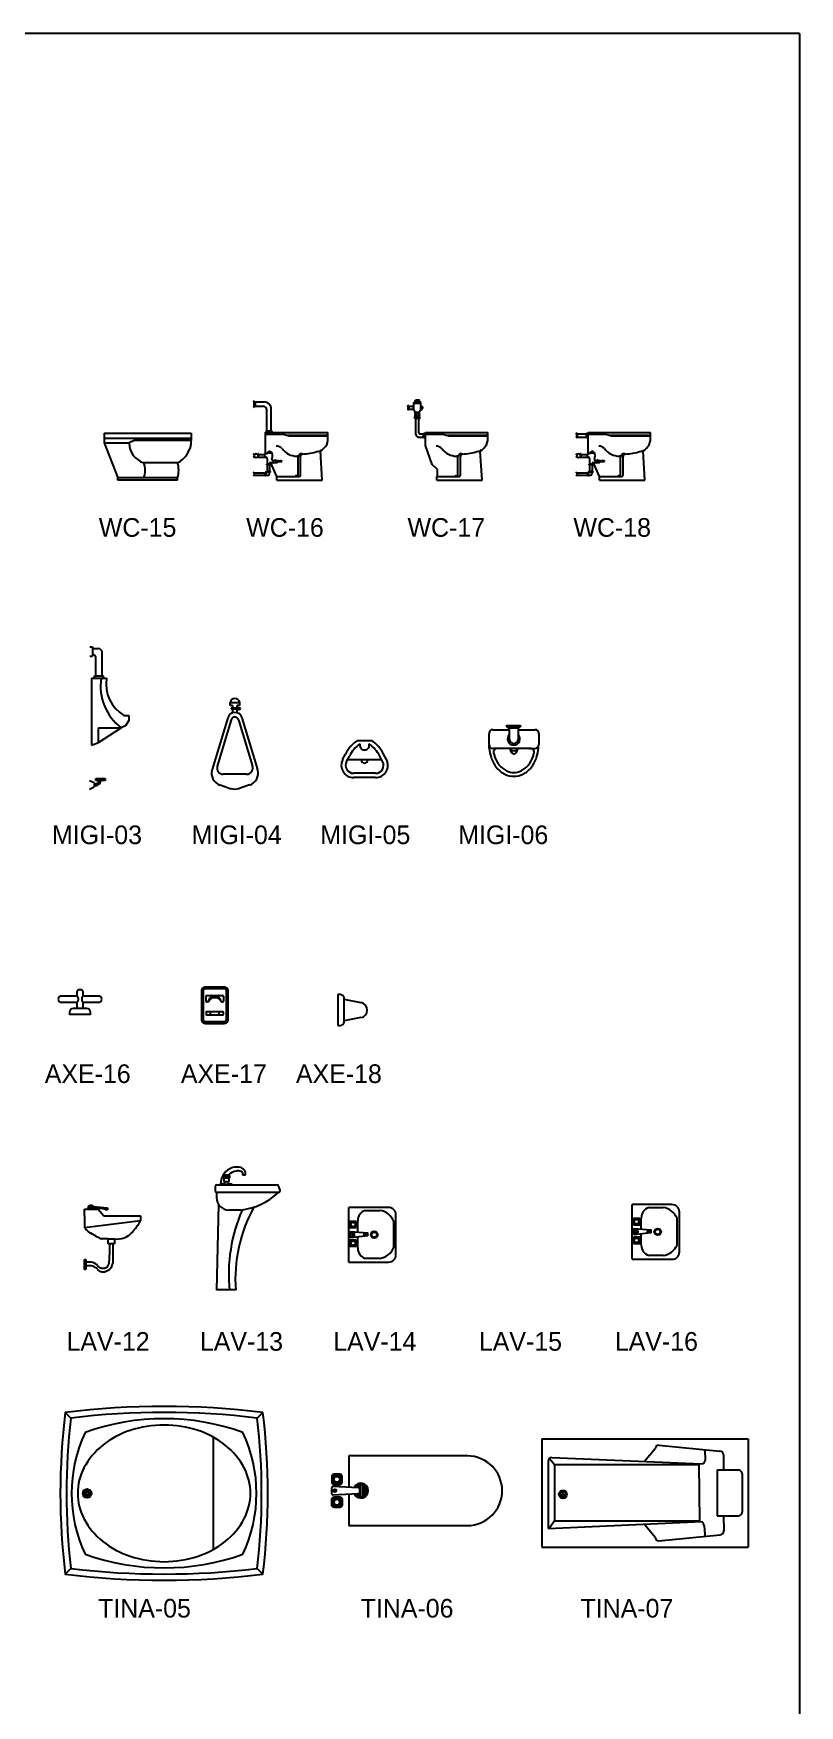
# Model space of a CAD drawing. Header units: millimetres. Extents: x 203.7 to 271.7, y 165.9 to 194.2.
# Drawn here: x 265.52 to 271.68, y 180.43 to 193.89 of the extents above; entities that cross this region are included whole.
import ezdxf

# ---------------------------------------------------------------- set-up
doc = ezdxf.new("R2010")
doc.units = ezdxf.units.MM
doc.layers.add('ACCESORI', color=252, linetype='Continuous')
doc.layers.add('MUEBLE', color=8, linetype='Continuous')

# ---------------------------------------------------------------- blocks, each defined once
blk = doc.blocks.new('TINA-07')
at = {"layer": 'MUEBLE'}
for p, q in [((-1.66, 0.435), (-1.66, -0.435)), ((-1.66, 0.435), (0, 0.435)), ((0, 0.435), (0, -0.435)), ((-1.559, 0.226), (-1.6, 0.275)), ((-1.58, 0.285), (-0.377, 0.235)), ((-0.75, 0.355), (-0.835, 0.254)), ((-0.72, 0.385), (-0.23, 0.336)), ((-0.35, 0.348), (-0.347, 0.265)), ((-0.2, 0.306), (-0.2, 0.185)), ((-1.61, 0.255), (-1.61, -0.285)), ((-1.559, 0.226), (-1.559, -0.225)), ((-0.393, 0.226), (-1.559, 0.226)), ((-0.397, 0.235), (-0.393, -0.23)), ((-0.25, 0.185), (-0.08, 0.185)), ((-0.25, 0.185), (-0.25, -0.185)), ((-0.05, 0.155), (-0.05, -0.155)), ((-1.492, -0.033), (-1.492, 0.012)), ((-1.515, -0.011), (-1.47, -0.011)), ((-1.61, -0.285), (-0.373, -0.23)), ((-1.559, -0.225), (-1.6, -0.283)), ((-1.559, -0.225), (-0.397, -0.225)), ((-0.835, -0.25), (-0.75, -0.355)), ((-0.25, -0.185), (-0.08, -0.185)), ((-0.2, -0.185), (-0.196, -0.306)), ((-0.72, -0.385), (-0.226, -0.336)), ((-0.35, -0.315), (-0.35, -0.348)), ((-1.66, -0.435), (0, -0.435))]:
    blk.add_line(p, q, dxfattribs=at)
for radius in [0.0322, 0.0222]:
    blk.add_circle((-1.492, -0.011), radius, dxfattribs=at)
for centre, radius, start, end in [((-1.58, 0.255), 0.03, 90, 180), ((-0.72, 0.355), 0.03, 90, 180), ((-0.23, 0.306), 0.03, 0, 90), ((-0.377, 0.265), 0.03, 270, 0), ((-0.08, 0.155), 0.03, 0, 90), ((-0.464, -0.3), 0.115, 352.5019, 37.5231), ((-0.08, -0.155), 0.03, 270, 0), ((-0.72, -0.355), 0.03, 180, 270), ((-0.226, -0.306), 0.03, 270, 0)]:
    blk.add_arc(centre, radius, start, end, dxfattribs=at)
blk = doc.blocks.new('TINA-05')
at = {"layer": 'MUEBLE'}
for p, q in [((-0.287, 0.603), (-0.332, 0.647)), ((1.258, 0.647), (1.213, 0.603)), ((0.858, 0.451), (0.858, -0.456)), ((-0.182, 0.002), (-0.162, 0.002)), ((-0.162, 0.022), (-0.162, 0.002)), ((-0.152, 0.022), (-0.152, 0.002)), ((-0.152, 0.002), (-0.133, 0.002)), ((-0.182, -0.008), (-0.162, -0.008)), ((-0.162, -0.008), (-0.162, -0.027)), ((-0.152, -0.008), (-0.152, -0.027)), ((-0.152, -0.008), (-0.133, -0.008)), ((-0.332, -0.653), (-0.287, -0.608)), ((1.258, -0.653), (1.213, -0.608))]:
    blk.add_line(p, q, dxfattribs=at)
for points in [[(1.258, 0.647, 0.062893), (-0.332, 0.647, 0.061538), (-0.332, -0.653, 0.062893), (1.258, -0.653, 0.061538)], [(1.213, 0.603, 0.059783), (-0.287, 0.603, 0.057813), (-0.287, -0.608, 0.059783), (1.213, -0.608, 0.057813)], [(-0.232, -0.003, 0.121138), (-0.182, -0.206, 0.10517), (-0.029, -0.391, 0.088403), (0.19, -0.509, 0.079355), (0.463, -0.553, 0.079355), (0.736, -0.509, 0.088403), (0.954, -0.391, 0.10517), (1.108, -0.206, 0.121138), (1.158, -0.003, 0.121138), (1.108, 0.201, 0.10517), (0.954, 0.386, 0.088403), (0.736, 0.504, 0.079355), (0.463, 0.547, 0.079355), (0.19, 0.504, 0.088403), (-0.029, 0.386, 0.10517), (-0.182, 0.201, 0.121138)]]:
    blk.add_lwpolyline(points, format="xyb", close=True, dxfattribs=at)
for radius in [0.035, 0.025]:
    blk.add_circle((-0.157, -0.003), radius, dxfattribs=at)
for centre, radius, start, end in [((0.463, -1.29), 1.888, 70.3445, 109.6555), ((0.864, -0.003), 1.146, 154.6949, 205.3051), ((-0.172, 0.487), 0, 0, 129.3898), ((0.061, -0.003), 1.146, 334.6949, 25.3051), ((0.463, 1.285), 1.888, 250.3446, 289.6554)]:
    blk.add_arc(centre, radius, start, end, dxfattribs=at)
blk = doc.blocks.new('migitorio')
at = {"layer": 'ACCESORI'}
for p, q in [((-0.057, -0.005), (-0.057, 0)), ((-0.057, 0), (0.057, 0)), ((0.057, 0), (0.057, -0.005)), ((-0.197, -0.155), (-0.197, -0.065)), ((-0.167, -0.035), (-0.033, -0.035)), ((-0.052, -0.01), (0.053, -0.01)), ((-0.047, -0.01), (-0.047, -0.015)), ((-0.042, -0.02), (0.043, -0.02)), ((-0.033, -0.11), (-0.033, -0.02)), ((0.038, -0.02), (0.038, -0.11)), ((0.038, -0.035), (0.173, -0.035)), ((0.048, -0.015), (0.048, -0.01)), ((0.203, -0.065), (0.203, -0.155)), ((-0.197, -0.183), (-0.197, -0.16)), ((-0.122, -0.185), (-0.167, -0.185)), ((0.136, -0.185), (-0.131, -0.185)), ((0.128, -0.185), (0.173, -0.185)), ((0.202, -0.183), (0.202, -0.16))]:
    blk.add_line(p, q, dxfattribs=at)
blk.add_lwpolyline([(-0.031, -0.185, 0.062761), (-0.013, -0.222, 0.250688), (0.002, -0.23, 0.250688), (0.018, -0.222, 0.062761), (0.036, -0.185, 0.038927)], format="xyb", dxfattribs=at)
for centre, radius, start, end in [((-0.167, -0.065), 0.03, 90, 180), ((-0.052, -0.005), 0.005, 180, 270), ((-0.042, -0.015), 0.005, 180, 270), ((0.002, -0.11), 0.05, 134.427, 45.573), ((0.002, -0.11), 0.035, 180, 0), ((0.043, -0.015), 0.005, 270, 0), ((0.053, -0.005), 0.005, 270, 0), ((0.173, -0.065), 0.03, 0, 90), ((-0.167, -0.155), 0.03, 180, 270), ((0.113, -0.16), 0.31, 184.2777, 198.7216), ((0.059, -0.178), 0.253, 198.7216, 219.2894), ((-0.131, -0.215), 0.03, 90, 192.7005), ((0.113, -0.16), 0.28, 192.7005, 198.7216), ((0.059, -0.178), 0.223, 198.7216, 219.2894), ((0.002, -0.166), 0.0385, 208.7536, 331.2464), ((-0.054, -0.178), 0.223, 320.7106, 341.2784), ((0.136, -0.215), 0.03, 347.2995, 90), ((-0.054, -0.178), 0.253, 320.7106, 341.2784), ((-0.108, -0.16), 0.28, 341.2784, 347.2995), ((0.173, -0.155), 0.03, 270, 0), ((-0.108, -0.16), 0.31, 341.2784, 355.7223), ((0.024, -0.206), 0.209, 219.2894, 243.1487), ((0.024, -0.206), 0.179, 219.2894, 243.1487), ((0.002, -0.25), 0.16, 243.1487, 270), ((0.002, -0.25), 0.13, 243.1487, 270), ((0.002, -0.25), 0.13, 270, 296.8513), ((0.002, -0.25), 0.16, 270, 296.8513), ((-0.019, -0.206), 0.179, 296.8513, 320.7106), ((-0.019, -0.206), 0.209, 296.8513, 320.7106)]:
    blk.add_arc(centre, radius, start, end, dxfattribs=at)
blk = doc.blocks.new('TINA-06')
at = {"layer": 'MUEBLE'}
for p, q in [((0.217, 0.28), (0.217, 0.029)), ((1.17, 0.28), (0.217, 0.28)), ((0.284, 0.039), (0.284, 0.026)), ((0.299, 0.047), (0.299, 0.022)), ((0.313, -0.048), (0.313, 0.049)), ((0.328, 0.047), (0.328, -0.046)), ((0.343, 0.039), (0.343, -0.038)), ((0.358, 0.02), (0.358, -0.019)), ((0.217, -0.03), (0.217, -0.28)), ((0.284, -0.027), (0.284, -0.038)), ((0.299, -0.022), (0.299, -0.046)), ((0.217, -0.28), (1.17, -0.28))]:
    blk.add_line(p, q, dxfattribs=at)
for points in [[(0.143, 0.133), (0.098, 0.133, 0.414214), (0.078, 0.114), (0.078, 0.069, 0.414214), (0.098, 0.049), (0.143, 0.049, 0.414214), (0.162, 0.069), (0.162, 0.114, 0.414214)], [(0.301, 0.015), (0.301, -0.016, -0.397305), (0.292, -0.025), (0.088, -0.037, -0.23791), (0.078, -0.015), (0.078, 0.015, -0.23791), (0.088, 0.037), (0.292, 0.025, -0.397305)], [(0.145, 0.121), (0.096, 0.121, 0.414214), (0.091, 0.116), (0.091, 0.067, 0.414214), (0.096, 0.062), (0.145, 0.062, 0.414214), (0.15, 0.067), (0.15, 0.116, 0.414214)], [(0.143, -0.134), (0.098, -0.134, -0.414214), (0.078, -0.114), (0.078, -0.07, -0.414214), (0.098, -0.05), (0.143, -0.05, -0.414214), (0.162, -0.07), (0.162, -0.114, -0.414214)], [(0.145, -0.121), (0.096, -0.121, -0.414214), (0.091, -0.117), (0.091, -0.067, -0.414214), (0.096, -0.062), (0.145, -0.062, -0.414214), (0.15, -0.067), (0.15, -0.117, -0.414214)]]:
    blk.add_lwpolyline(points, format="xyb", close=True, dxfattribs=at)
for centre, radius in [((0.12, 0.091), 0.0297), ((0.103, 0), 0.0124), ((0.12, 0.091), 0.0229), ((0.103, 0), 0.00619), ((0.12, -0.092), 0.0297), ((0.12, -0.092), 0.0229)]:
    blk.add_circle(centre, radius, dxfattribs=at)
for centre, radius, start, end in [((1.17, 0), 0.28, 270, 90), ((0.313, 0.001), 0.0594, 208.6883, 152.8686), ((0.313, 0.001), 0.0488, 214.7758, 147.2247)]:
    blk.add_arc(centre, radius, start, end, dxfattribs=at)
blk = doc.blocks.new('LAV-16')
for p, q in [((0.114, 0.22), (-0.206, 0.22)), ((-0.206, -0.22), (-0.206, 0.22)), ((-0.073, 0.197), (0.044, 0.197)), ((0.174, -0.16), (0.174, 0.16)), ((-0.196, 0.108), (-0.196, 0.058)), ((-0.146, 0.108), (-0.196, 0.108)), ((-0.196, 0.058), (-0.146, 0.058)), ((-0.146, 0.058), (-0.146, 0.108)), ((-0.133, 0.022), (-0.133, 0.112)), ((0.154, 0.112), (0.154, -0.105)), ((-0.146, -0.042), (-0.196, -0.042)), ((-0.196, -0.042), (-0.196, -0.092)), ((-0.196, -0.092), (-0.146, -0.092)), ((-0.146, -0.092), (-0.146, -0.042)), ((-0.133, -0.105), (-0.133, -0.017)), ((-0.206, -0.22), (0.114, -0.22)), ((0.044, -0.19), (-0.073, -0.19))]:
    blk.add_line(p, q)
for points in [[(-0.191, -0.023), (-0.191, 0.027), (-0.056, 0.016), (-0.055, -0.007), (-0.19, -0.023)], [(-0.19, 0.027), (-0.179, 0.011), (-0.158, 0.011)], [(-0.055, 0.015), (-0.059, 0.012), (-0.089, 0.012)], [(-0.19, -0.023), (-0.179, -0.009), (-0.157, -0.007)], [(-0.055, -0.009), (-0.06, -0.004), (-0.091, -0.004)]]:
    blk.add_lwpolyline(points)
for centre, radius in [((-0.171, 0.083), 0.025), ((-0.171, 0.083), 0.018), ((-0.167, 0.001), 0.00737), ((-0.001, 0.001), 0.0272), ((-0.001, 0.001), 0.0211), ((-0.171, -0.067), 0.025), ((-0.171, -0.067), 0.018)]:
    blk.add_circle(centre, radius)
for centre, radius, start, end in [((-0.047, 0.115), 0.0858, 107.4511, 182.1137), ((0.021, 0.053), 0.146, 23.9281, 80.6834), ((0.114, 0.16), 0.06, 0, 90), ((-0.047, -0.108), 0.0858, 177.8863, 252.5489), ((0.021, -0.046), 0.146, 279.3166, 336.0719), ((0.114, -0.16), 0.06, 270, 0)]:
    blk.add_arc(centre, radius, start, end)
blk = doc.blocks.new('LAV-14')
for p, q in [((0.114, 0.22), (-0.206, 0.22)), ((-0.206, -0.22), (-0.206, 0.22)), ((-0.073, 0.197), (0.044, 0.197)), ((0.174, -0.16), (0.174, 0.16)), ((-0.196, 0.108), (-0.196, 0.058)), ((-0.146, 0.108), (-0.196, 0.108)), ((-0.196, 0.058), (-0.146, 0.058)), ((-0.146, 0.058), (-0.146, 0.108)), ((-0.133, 0.022), (-0.133, 0.112)), ((0.154, 0.112), (0.154, -0.105)), ((-0.146, -0.042), (-0.196, -0.042)), ((-0.196, -0.042), (-0.196, -0.092)), ((-0.196, -0.092), (-0.146, -0.092)), ((-0.146, -0.092), (-0.146, -0.042)), ((-0.133, -0.105), (-0.133, -0.017)), ((-0.206, -0.22), (0.114, -0.22)), ((0.044, -0.19), (-0.073, -0.19))]:
    blk.add_line(p, q)
for points in [[(-0.191, -0.023), (-0.191, 0.027), (-0.056, 0.016), (-0.055, -0.007), (-0.19, -0.023)], [(-0.19, 0.027), (-0.179, 0.011), (-0.158, 0.011)], [(-0.055, 0.015), (-0.059, 0.012), (-0.089, 0.012)], [(-0.19, -0.023), (-0.179, -0.009), (-0.157, -0.007)], [(-0.055, -0.009), (-0.06, -0.004), (-0.091, -0.004)]]:
    blk.add_lwpolyline(points)
for centre, radius in [((-0.171, 0.083), 0.025), ((-0.171, 0.083), 0.018), ((-0.167, 0.001), 0.00737), ((-0.001, 0.001), 0.0272), ((-0.001, 0.001), 0.0211), ((-0.171, -0.067), 0.025), ((-0.171, -0.067), 0.018)]:
    blk.add_circle(centre, radius)
for centre, radius, start, end in [((-0.047, 0.115), 0.0858, 107.4511, 182.1137), ((0.021, 0.053), 0.146, 23.9281, 80.6834), ((0.114, 0.16), 0.06, 0, 90), ((-0.047, -0.108), 0.0858, 177.8863, 252.5489), ((0.021, -0.046), 0.146, 279.3166, 336.0719), ((0.114, -0.16), 0.06, 270, 0)]:
    blk.add_arc(centre, radius, start, end)
blk = doc.blocks.new('LAV-13')
for p, q in [((0.014, 0.838), (0.014, 0.803)), ((0.027, 0.85), (0.513, 0.85)), ((0.054, 0.854), (0.054, 0.851)), ((0.058, 0.858), (0.086, 0.858)), ((0.075, 0.853), (0.075, 0.851)), ((0.078, 0.856), (0.132, 0.856)), ((0.08, 0.926), (0.13, 0.926)), ((0.08, 0.926), (0.08, 0.922)), ((0.08, 0.922), (0.13, 0.922)), ((0.13, 0.919), (0.08, 0.919)), ((0.08, 0.919), (0.08, 0.912)), ((0.13, 0.912), (0.08, 0.912)), ((0.08, 0.909), (0.13, 0.909)), ((0.08, 0.909), (0.08, 0.906)), ((0.08, 0.906), (0.13, 0.906)), ((0.081, 0.922), (0.081, 0.919)), ((0.081, 0.912), (0.081, 0.909)), ((0.085, 0.931), (0.125, 0.931)), ((0.085, 0.931), (0.085, 0.926)), ((0.085, 0.906), (0.085, 0.876)), ((0.085, 0.876), (0.125, 0.876)), ((0.09, 0.876), (0.09, 0.866)), ((0.12, 0.876), (0.12, 0.866)), ((0.123, 0.858), (0.146, 0.858)), ((0.125, 0.931), (0.125, 0.926)), ((0.125, 0.906), (0.125, 0.876)), ((0.129, 0.922), (0.129, 0.919)), ((0.129, 0.912), (0.129, 0.909)), ((0.13, 0.926), (0.13, 0.922)), ((0.13, 0.919), (0.13, 0.912)), ((0.13, 0.909), (0.13, 0.906)), ((0.135, 0.853), (0.135, 0.851)), ((0.15, 0.854), (0.15, 0.851)), ((0.537, 0.807), (0.525, 0.842)), ((0.025, 0.79), (0.025, 0.748)), ((0.04, 0.691), (0.026, 0.003)), ((0.027, 0.79), (0.525, 0.79)), ((0.219, 0.647), (0.125, 0.647)), ((0.179, 0.005), (0.025, 0.005))]:
    blk.add_line(p, q)
for points in [[(0.125, 0.93, -0.212363), (0.186, 0.964, -0.154217), (0.221, 0.96, -0.194383), (0.233, 0.945), (0.233, 0.935, 0.414214), (0.234, 0.933), (0.257, 0.933, 0.414214), (0.259, 0.935), (0.259, 0.948, 0.065024), (0.258, 0.951, 0.326656), (0.206, 0.993, 0.299012), (0.076, 0.926, 0.175763), (0.06, 0.858, 0.175763)], [(0.236, 0.933), (0.236, 0.931, 0.414214), (0.238, 0.93), (0.254, 0.93, 0.414214), (0.255, 0.931), (0.255, 0.933)]]:
    blk.add_lwpolyline(points, format="xyb")
for centre, radius, start, end in [((0.027, 0.838), 0.0125, 90, 180), ((0.058, 0.854), 0.004, 90, 180), ((0.078, 0.853), 0.003, 90, 180), ((0.08, 0.866), 0.01, 270, 0), ((0.13, 0.866), 0.01, 180, 255.5225), ((0.132, 0.853), 0.003, 0, 90), ((0.146, 0.854), 0.004, 0, 90), ((0.513, 0.838), 0.0125, 19.6735, 90), ((0.027, 0.803), 0.0125, 180, 270), ((0.125, 0.747), 0.1, 179.5198, 270), ((0.159, 1.176), 0.532, 276.4545, 313.4836), ((0.525, 0.803), 0.0125, 270, 19.6735), ((1.405, 0.13), 1.282, 156.1072, 185.8473), ((1.378, 0.09), 1.202, 151.0196, 184.1606)]:
    blk.add_arc(centre, radius, start, end)
blk = doc.blocks.new('AXE-18')
for p, q in [((0.0043, 0.0253), (0.0003, 0.0253)), ((0.0003, 0.0253), (0.0003, -0.0247)), ((0.01, 0.0178), (0.0375, 0.0126)), ((0.0103, -0.0187), (0.0103, 0.0193)), ((0.0003, -0.0247), (0.0043, -0.0247)), ((0.0375, -0.012), (0.0103, -0.0172))]:
    blk.add_line(p, q)
for centre, radius, start, end in [((0.0043, 0.0193), 0.006, 0, 90), ((0.0352, 0.0003), 0.0125, 280.8159, 79.2186), ((0.0043, -0.0187), 0.006, 270, 360)]:
    blk.add_arc(centre, radius, start, end)
blk = doc.blocks.new('AXE-17')
for p, q in [((-0.01, 0.0035), (-0.01, 0.009)), ((-0.009, 0.01), (0.009, 0.01)), ((-0.0081, 0.0025), (-0.009, 0.0025)), ((-0.0043, 0.0095), (-0.0043, 0.0078)), ((-0.0043, 0.0078), (0.0043, 0.0078)), ((0.0043, 0.0078), (0.0043, 0.0095)), ((0.009, 0.0025), (0.0081, 0.0025)), ((0.01, 0.009), (0.01, 0.0035)), ((-0.01, -0.0097), (-0.01, -0.0115)), ((0.009, -0.0088), (-0.009, -0.0088)), ((-0.009, -0.0125), (0.009, -0.0125)), ((-0.005, -0.0125), (-0.005, -0.0088)), ((0.005, -0.0125), (0.005, -0.0088)), ((0.01, -0.0115), (0.01, -0.0097))]:
    blk.add_line(p, q)
blk.add_lwpolyline([(0.015, -0.018, -0.414214), (0.0105, -0.0225), (-0.0105, -0.0225, -0.414214), (-0.015, -0.018), (-0.015, 0.0155, -0.414214), (-0.0105, 0.02), (0.0105, 0.02, -0.414214), (0.015, 0.0155), (0.015, -0.018)], format="xyb")
blk.add_lwpolyline([(0.013, -0.018, -0.414214), (0.0105, -0.0205), (-0.0105, -0.0205, -0.414214), (-0.013, -0.018), (-0.013, 0.0155, -0.414214), (-0.0105, 0.018), (0.0105, 0.018, -0.414214), (0.013, 0.0155)], format="xyb", close=True)
for centre, radius, start, end in [((-0.009, 0.009), 0.001, 90, 180), ((-0.009, 0.0035), 0.001, 180, 270), ((-0.0081, 0.0035), 0.001, 270, 333.1244), ((0, 0.0017), 0.00753, 124.8566, 173.5953), ((0, -0.0006), 0.00812, 26.8756, 153.1244), ((-0.0038, 0.0095), 0.0005, 90, 180), ((0.0038, 0.0095), 0.0005, 0, 90), ((0, 0.0017), 0.00753, 6.4047, 55.1434), ((0.0081, 0.0035), 0.001, 206.8756, 270), ((0.009, 0.009), 0.001, 0, 90), ((0.009, 0.0035), 0.001, 270, 0), ((-0.009, -0.0097), 0.001, 90, 180), ((-0.009, -0.0115), 0.001, 180, 270), ((0.009, -0.0097), 0.001, 0, 90), ((0.009, -0.0115), 0.001, 270, 0)]:
    blk.add_arc(centre, radius, start, end)
blk = doc.blocks.new('AXE-16')
for p, q in [((-0.0131, 0.0744), (-0.0761, 0.0744)), ((-0.0131, 0.0914), (-0.0131, 0.0744)), ((0.0039, 0.0994), (-0.0051, 0.0994)), ((0.0119, 0.0744), (0.0119, 0.0914)), ((0.0749, 0.0744), (0.0119, 0.0744)), ((-0.0881, 0.0624), (-0.0881, 0.0614)), ((-0.0761, 0.0494), (-0.0131, 0.0494)), ((-0.0431, 0.0094), (-0.0431, -0.0006)), ((0.0269, 0.0244), (-0.0281, 0.0244)), ((-0.0131, 0.0494), (-0.0131, 0.0244)), ((0.0119, 0.0494), (0.0749, 0.0494)), ((0.0119, 0.0244), (0.0119, 0.0494)), ((0.0419, -0.0006), (0.0419, 0.0094)), ((0.0869, 0.0614), (0.0869, 0.0624)), ((0.0419, -0.0001), (-0.0431, -0.0001))]:
    blk.add_line(p, q)
for points in [[(-0.0131, 0.0494, 0.183231), (-0.0111, 0.0502, 0.102477), (-0.009, 0.0531, 0.061601), (-0.0077, 0.0568, 0.04787), (-0.0073, 0.0619, 0.04787), (-0.0077, 0.067, 0.061601), (-0.009, 0.0708, 0.102477), (-0.0111, 0.0737, 0.183231), (-0.0131, 0.0744, 0.183231)], [(0.0119, 0.0744, 0.183231), (0.0099, 0.0737, 0.102477), (0.0078, 0.0708, 0.061601), (0.0065, 0.067, 0.04787), (0.0061, 0.0619, 0.04787), (0.0065, 0.0568, 0.061601), (0.0078, 0.0531, 0.102477), (0.0099, 0.0502, 0.183231), (0.0119, 0.0494, 0.183231)]]:
    blk.add_lwpolyline(points, format="xyb")
for centre, radius, start, end in [((-0.0761, 0.0624), 0.012, 90, 180), ((-0.0051, 0.0914), 0.008, 90, 180), ((0.0039, 0.0914), 0.008, 0, 90), ((0.0749, 0.0624), 0.012, 0, 90), ((-0.0761, 0.0614), 0.012, 180, 270), ((-0.0281, 0.0094), 0.015, 90, 180), ((0.0269, 0.0094), 0.015, 0, 90), ((0.0749, 0.0614), 0.012, 270, 0)]:
    blk.add_arc(centre, radius, start, end)

msp = doc.modelspace()

# ---------------------------------------------------------------- linework, layer by layer
at = {"color": 5}
for q in [(250.182, 193.895), (271.682, 165.895)]:
    msp.add_line((271.682, 193.895), q, dxfattribs=at)
at = {"layer": 'ACCESORI'}
for p, q in [((267.286, 190.938), (267.301, 190.928)), ((267.301, 190.893), (267.286, 190.883)), ((267.294, 190.888), (267.294, 190.933)), ((267.301, 190.928), (267.376, 190.928)), ((267.301, 190.928), (267.301, 190.893)), ((267.301, 190.893), (267.366, 190.893)), ((267.396, 190.697), (267.396, 190.863)), ((267.431, 190.697), (267.431, 190.868)), ((268.532, 190.895), (268.525, 190.901)), ((268.532, 190.87), (268.525, 190.864)), ((268.532, 190.865), (268.532, 190.9)), ((268.537, 190.9), (268.532, 190.9)), ((268.537, 190.865), (268.532, 190.865)), ((268.537, 190.865), (268.537, 190.9)), ((268.537, 190.895), (268.575, 190.895)), ((268.537, 190.87), (268.575, 190.87)), ((268.54, 190.87), (268.54, 190.895)), ((268.575, 190.865), (268.575, 190.9)), ((268.575, 190.9), (268.58, 190.9)), ((268.575, 190.865), (268.581, 190.865)), ((268.58, 190.923), (268.59, 190.928)), ((268.58, 190.865), (268.58, 190.923)), ((268.58, 190.923), (268.635, 190.923)), ((268.58, 190.918), (268.635, 190.918)), ((268.58, 190.865), (268.59, 190.849)), ((268.59, 190.94), (268.596, 190.942)), ((268.59, 190.928), (268.59, 190.94)), ((268.59, 190.94), (268.625, 190.94)), ((268.59, 190.928), (268.625, 190.928)), ((268.596, 190.946), (268.62, 190.946)), ((268.596, 190.942), (268.596, 190.946)), ((268.596, 190.942), (268.62, 190.942)), ((268.62, 190.942), (268.62, 190.946)), ((268.625, 190.94), (268.62, 190.942)), ((268.625, 190.928), (268.625, 190.94)), ((268.635, 190.923), (268.625, 190.928)), ((268.635, 190.865), (268.625, 190.849)), ((268.635, 190.865), (268.635, 190.923)), ((268.635, 190.9), (268.64, 190.9)), ((268.635, 190.865), (268.64, 190.865)), ((268.64, 190.865), (268.64, 190.9)), ((268.64, 190.895), (268.645, 190.895)), ((268.64, 190.87), (268.645, 190.87)), ((268.645, 190.87), (268.645, 190.895)), ((268.645, 190.89), (268.65, 190.89)), ((268.645, 190.875), (268.65, 190.875)), ((268.65, 190.875), (268.65, 190.89)), ((268.585, 190.799), (268.585, 190.804)), ((268.585, 190.804), (268.63, 190.804)), ((268.585, 190.799), (268.63, 190.799)), ((268.59, 190.828), (268.59, 190.849)), ((268.59, 190.804), (268.59, 190.822)), ((268.595, 190.666), (268.595, 190.804)), ((268.62, 190.679), (268.62, 190.804)), ((268.625, 190.828), (268.625, 190.849)), ((268.625, 190.804), (268.625, 190.822)), ((268.63, 190.799), (268.63, 190.804)), ((266.088, 190.678), (266.788, 190.678)), ((266.088, 190.678), (266.088, 190.598)), ((266.088, 190.638), (266.788, 190.638)), ((266.088, 190.598), (266.288, 190.598)), ((266.088, 190.598), (266.198, 190.318)), ((266.328, 190.618), (266.288, 190.598)), ((266.788, 190.618), (266.328, 190.618)), ((266.788, 190.678), (266.788, 190.618)), ((267.386, 190.683), (267.396, 190.697)), ((267.386, 190.683), (267.887, 190.683)), ((267.386, 190.511), (267.386, 190.683)), ((267.386, 190.669), (267.529, 190.669)), ((267.391, 190.69), (267.436, 190.69)), ((267.396, 190.697), (267.431, 190.697)), ((267.441, 190.683), (267.431, 190.697)), ((267.529, 190.669), (267.575, 190.655)), ((267.552, 190.662), (267.887, 190.662)), ((267.575, 190.655), (267.887, 190.655)), ((267.887, 190.638), (267.887, 190.683)), ((268.615, 190.646), (268.66, 190.646)), ((268.628, 190.671), (268.66, 190.671)), ((268.657, 190.646), (268.657, 190.671)), ((268.66, 190.641), (268.66, 190.676)), ((268.66, 190.676), (268.665, 190.676)), ((268.66, 190.641), (268.665, 190.641)), ((268.665, 190.671), (268.672, 190.677)), ((268.665, 190.641), (268.665, 190.676)), ((268.665, 190.646), (268.672, 190.64)), ((268.672, 190.683), (269.173, 190.683)), ((268.672, 190.579), (268.672, 190.683)), ((268.672, 190.669), (268.814, 190.669)), ((268.814, 190.669), (268.86, 190.655)), ((268.837, 190.662), (269.173, 190.662)), ((268.86, 190.655), (269.173, 190.655)), ((269.173, 190.638), (269.173, 190.683)), ((269.889, 190.671), (269.881, 190.677)), ((269.889, 190.646), (269.881, 190.64)), ((269.889, 190.641), (269.889, 190.676)), ((269.893, 190.676), (269.889, 190.676)), ((269.893, 190.641), (269.889, 190.641)), ((269.893, 190.641), (269.893, 190.676)), ((269.893, 190.671), (269.969, 190.671)), ((269.893, 190.646), (269.969, 190.646)), ((269.897, 190.646), (269.897, 190.671)), ((269.967, 190.646), (269.967, 190.671)), ((269.969, 190.641), (269.969, 190.676)), ((269.969, 190.676), (269.974, 190.676)), ((269.969, 190.641), (269.974, 190.641)), ((269.974, 190.671), (269.981, 190.677)), ((269.974, 190.641), (269.974, 190.676)), ((269.974, 190.646), (269.981, 190.64)), ((269.981, 190.683), (270.483, 190.683)), ((269.981, 190.511), (269.981, 190.683)), ((269.981, 190.669), (270.124, 190.669)), ((270.124, 190.669), (270.17, 190.655)), ((270.147, 190.662), (270.483, 190.662)), ((270.17, 190.655), (270.483, 190.655)), ((270.483, 190.638), (270.483, 190.683)), ((267.294, 190.505), (267.286, 190.511)), ((267.294, 190.485), (267.286, 190.48)), ((267.294, 190.505), (267.294, 190.485)), ((267.307, 190.509), (267.307, 190.512)), ((267.307, 190.512), (267.311, 190.512)), ((267.311, 190.509), (267.311, 190.512)), ((267.33, 190.51), (267.325, 190.51)), ((267.325, 190.48), (267.325, 190.51)), ((267.33, 190.48), (267.325, 190.48)), ((267.33, 190.48), (267.33, 190.51)), ((267.33, 190.505), (267.378, 190.505)), ((267.33, 190.485), (267.378, 190.485)), ((267.378, 190.508), (267.402, 190.516)), ((267.378, 190.508), (267.378, 190.483)), ((267.378, 190.483), (267.388, 190.483)), ((267.398, 190.473), (267.398, 190.427)), ((267.402, 190.516), (267.402, 190.521)), ((267.402, 190.521), (267.437, 190.521)), ((267.402, 190.519), (267.437, 190.519)), ((267.406, 190.521), (267.406, 190.527)), ((267.406, 190.527), (267.433, 190.527)), ((267.412, 190.527), (267.412, 190.531)), ((267.412, 190.531), (267.426, 190.531)), ((267.426, 190.527), (267.426, 190.531)), ((267.433, 190.521), (267.433, 190.527)), ((267.437, 190.521), (267.437, 190.519)), ((267.447, 190.458), (267.449, 190.458)), ((267.447, 190.458), (267.447, 190.436)), ((267.449, 190.458), (267.449, 190.436)), ((267.454, 190.456), (267.459, 190.461)), ((267.459, 190.461), (267.467, 190.461)), ((267.467, 190.461), (267.467, 190.438)), ((267.647, 190.336), (267.647, 190.486)), ((267.667, 190.336), (267.667, 190.496)), ((267.842, 190.298), (267.827, 190.532)), ((268.725, 190.426), (268.672, 190.579)), ((268.933, 190.336), (268.933, 190.486)), ((268.953, 190.336), (268.953, 190.496)), ((269.128, 190.298), (269.113, 190.532)), ((269.889, 190.505), (269.881, 190.511)), ((269.889, 190.485), (269.881, 190.48)), ((269.889, 190.505), (269.889, 190.485)), ((269.903, 190.509), (269.903, 190.512)), ((269.903, 190.512), (269.906, 190.512)), ((269.906, 190.509), (269.906, 190.512)), ((269.926, 190.51), (269.921, 190.51)), ((269.921, 190.48), (269.921, 190.51)), ((269.926, 190.48), (269.921, 190.48)), ((269.926, 190.48), (269.926, 190.51)), ((269.926, 190.505), (269.974, 190.505)), ((269.926, 190.485), (269.974, 190.485)), ((269.974, 190.508), (269.997, 190.516)), ((269.974, 190.508), (269.974, 190.483)), ((269.974, 190.483), (269.983, 190.483)), ((269.993, 190.473), (269.993, 190.427)), ((269.997, 190.516), (269.997, 190.521)), ((269.997, 190.521), (270.032, 190.521)), ((269.997, 190.519), (270.032, 190.519)), ((270.001, 190.521), (270.001, 190.527)), ((270.001, 190.527), (270.028, 190.527)), ((270.008, 190.527), (270.008, 190.531)), ((270.008, 190.531), (270.022, 190.531)), ((270.022, 190.527), (270.022, 190.531)), ((270.028, 190.521), (270.028, 190.527)), ((270.032, 190.521), (270.032, 190.519)), ((270.043, 190.458), (270.045, 190.458)), ((270.043, 190.458), (270.043, 190.436)), ((270.045, 190.458), (270.045, 190.436)), ((270.05, 190.456), (270.054, 190.461)), ((270.054, 190.461), (270.062, 190.461)), ((270.062, 190.461), (270.062, 190.438)), ((270.243, 190.336), (270.243, 190.486)), ((270.263, 190.336), (270.263, 190.496)), ((270.438, 190.298), (270.423, 190.532)), ((266.678, 190.438), (266.408, 190.438)), ((267.294, 190.357), (267.286, 190.363)), ((267.294, 190.338), (267.286, 190.332)), ((267.294, 190.357), (267.383, 190.357)), ((267.294, 190.357), (267.294, 190.338)), ((267.294, 190.338), (267.383, 190.338)), ((267.383, 190.333), (267.383, 190.363)), ((267.388, 190.363), (267.383, 190.363)), ((267.388, 190.333), (267.383, 190.333)), ((267.388, 190.333), (267.388, 190.363)), ((267.388, 190.357), (267.398, 190.357)), ((267.388, 190.338), (267.398, 190.338)), ((267.423, 190.427), (267.393, 190.427)), ((267.393, 190.427), (267.393, 190.422)), ((267.423, 190.422), (267.393, 190.422)), ((267.393, 190.368), (267.393, 190.363)), ((267.423, 190.368), (267.393, 190.368)), ((267.423, 190.363), (267.393, 190.363)), ((267.398, 190.422), (267.398, 190.368)), ((267.398, 190.363), (267.398, 190.357)), ((267.418, 190.438), (267.418, 190.427)), ((267.447, 190.438), (267.418, 190.438)), ((267.418, 190.422), (267.418, 190.368)), ((267.418, 190.363), (267.418, 190.357)), ((267.423, 190.427), (267.423, 190.422)), ((267.423, 190.368), (267.423, 190.363)), ((267.477, 190.328), (267.429, 190.438)), ((267.446, 190.456), (267.447, 190.456)), ((267.449, 190.436), (267.447, 190.436)), ((267.449, 190.456), (267.454, 190.456)), ((267.467, 190.438), (267.449, 190.438)), ((267.48, 190.455), (267.467, 190.455)), ((267.467, 190.441), (267.479, 190.442)), ((267.477, 190.328), (267.66, 190.328)), ((267.477, 190.298), (267.477, 190.328)), ((267.479, 190.442), (267.486, 190.449)), ((267.483, 190.456), (267.48, 190.455)), ((267.483, 190.456), (267.486, 190.455)), ((267.489, 190.456), (267.486, 190.455)), ((267.486, 190.449), (267.516, 190.449)), ((267.489, 190.456), (267.492, 190.455)), ((267.494, 190.456), (267.492, 190.455)), ((267.494, 190.456), (267.497, 190.455)), ((267.5, 190.456), (267.497, 190.455)), ((267.5, 190.456), (267.503, 190.455)), ((267.505, 190.456), (267.503, 190.455)), ((267.505, 190.456), (267.508, 190.455)), ((267.511, 190.456), (267.508, 190.455)), ((267.511, 190.456), (267.514, 190.455)), ((267.516, 190.456), (267.514, 190.455)), ((267.516, 190.449), (267.516, 190.456)), ((268.769, 190.384), (268.725, 190.426)), ((268.763, 190.328), (268.946, 190.328)), ((268.763, 190.298), (268.763, 190.328)), ((268.769, 190.328), (268.769, 190.384)), ((269.889, 190.357), (269.881, 190.363)), ((269.889, 190.338), (269.881, 190.332)), ((269.889, 190.357), (269.979, 190.357)), ((269.889, 190.357), (269.889, 190.338)), ((269.889, 190.338), (269.979, 190.338)), ((269.979, 190.333), (269.979, 190.363)), ((269.984, 190.363), (269.979, 190.363)), ((269.984, 190.333), (269.979, 190.333)), ((269.984, 190.333), (269.984, 190.363)), ((269.984, 190.357), (269.993, 190.357)), ((269.984, 190.338), (269.993, 190.338)), ((270.018, 190.427), (269.988, 190.427)), ((269.988, 190.427), (269.988, 190.422)), ((270.018, 190.422), (269.988, 190.422)), ((269.988, 190.368), (269.988, 190.363)), ((270.018, 190.368), (269.988, 190.368)), ((270.018, 190.363), (269.988, 190.363)), ((269.993, 190.422), (269.993, 190.368)), ((269.993, 190.363), (269.993, 190.357)), ((270.013, 190.438), (270.013, 190.427)), ((270.043, 190.438), (270.013, 190.438)), ((270.013, 190.422), (270.013, 190.368)), ((270.013, 190.363), (270.013, 190.357)), ((270.018, 190.427), (270.018, 190.422)), ((270.018, 190.368), (270.018, 190.363)), ((270.073, 190.328), (270.024, 190.438)), ((270.042, 190.456), (270.043, 190.456)), ((270.045, 190.436), (270.043, 190.436)), ((270.045, 190.456), (270.05, 190.456)), ((270.062, 190.438), (270.045, 190.438)), ((270.076, 190.455), (270.062, 190.455)), ((270.062, 190.441), (270.074, 190.442)), ((270.073, 190.328), (270.256, 190.328)), ((270.073, 190.298), (270.073, 190.328)), ((270.074, 190.442), (270.082, 190.449)), ((270.078, 190.456), (270.076, 190.455)), ((270.078, 190.456), (270.081, 190.455)), ((270.084, 190.456), (270.081, 190.455)), ((270.082, 190.449), (270.112, 190.449)), ((270.084, 190.456), (270.087, 190.455)), ((270.09, 190.456), (270.087, 190.455)), ((270.09, 190.456), (270.092, 190.455)), ((270.095, 190.456), (270.092, 190.455)), ((270.095, 190.456), (270.098, 190.455)), ((270.101, 190.456), (270.098, 190.455)), ((270.101, 190.456), (270.103, 190.455)), ((270.106, 190.456), (270.103, 190.455)), ((270.106, 190.456), (270.109, 190.455)), ((270.112, 190.456), (270.109, 190.455)), ((270.112, 190.449), (270.112, 190.456)), ((266.678, 190.318), (266.198, 190.318)), ((266.198, 190.298), (266.198, 190.318)), ((266.678, 190.298), (266.198, 190.298)), ((266.678, 190.298), (266.678, 190.318)), ((267.477, 190.298), (267.842, 190.298)), ((268.763, 190.298), (269.128, 190.298)), ((270.073, 190.298), (270.438, 190.298)), ((265.971, 188.957), (265.992, 188.957)), ((265.971, 188.882), (265.992, 188.882)), ((265.992, 188.957), (265.992, 188.882)), ((265.992, 188.943), (266.04, 188.943)), ((265.992, 188.893), (266, 188.893)), ((266.02, 188.721), (266.02, 188.873)), ((266.07, 188.721), (266.07, 188.913)), ((266.01, 188.723), (266.082, 188.723)), ((266.01, 188.704), (266.01, 188.723)), ((266.082, 188.704), (266.082, 188.723)), ((265.985, 188.704), (266.105, 188.704)), ((265.985, 188.704), (265.985, 188.166)), ((267.1, 188.486), (267.1, 188.51)), ((267.1, 188.51), (267.177, 188.51)), ((267.119, 188.486), (267.1, 188.486)), ((267.11, 188.462), (267.11, 188.457)), ((267.161, 188.462), (267.11, 188.462)), ((267.11, 188.457), (267.161, 188.457)), ((267.119, 188.486), (267.119, 188.462)), ((267.119, 188.457), (267.119, 188.425)), ((267.177, 188.486), (267.158, 188.486)), ((267.158, 188.462), (267.158, 188.486)), ((267.158, 188.425), (267.158, 188.457)), ((267.177, 188.51), (267.177, 188.486)), ((266.042, 188.186), (266.223, 188.306)), ((266.042, 188.306), (266.223, 188.306)), ((266.042, 188.186), (266.042, 188.306)), ((266.259, 188.321), (266.223, 188.306)), ((266.245, 188.405), (266.286, 188.405)), ((266.286, 188.364), (266.259, 188.321)), ((266.286, 188.405), (266.286, 188.364)), ((267.081, 188.385), (266.956, 187.969)), ((267.11, 188.37), (266.997, 187.997)), ((267.168, 188.37), (267.28, 187.997)), ((267.196, 188.385), (267.322, 187.969)), ((265.985, 188.166), (266.042, 188.186)), ((268.124, 188.204), (268.24, 188.204)), ((268.006, 188.051), (268.029, 188.094)), ((268.037, 188.034), (268.06, 188.077)), ((268.32, 188.047), (268.044, 188.047)), ((268.327, 188.034), (268.304, 188.077)), ((268.358, 188.051), (268.335, 188.094)), ((267.233, 187.932), (267.045, 187.932)), ((268.27, 187.939), (268.095, 187.939)), ((268.27, 187.904), (268.095, 187.904)), ((265.97, 187.882), (266.006, 187.864)), ((265.97, 187.812), (266.006, 187.829)), ((266.006, 187.864), (266.006, 187.829)), ((266.021, 187.896), (266.094, 187.896)), ((266.021, 187.88), (266.021, 187.896)), ((266.094, 187.88), (266.021, 187.88)), ((266.094, 187.896), (266.094, 187.88)), ((267.021, 187.845), (267.108, 187.815)), ((267.257, 187.845), (267.169, 187.815)), ((265.929, 184.431), (266.039, 184.431)), ((265.929, 184.376), (265.929, 184.431)), ((265.954, 184.441), (265.954, 184.431)), ((266.009, 184.441), (265.954, 184.441)), ((265.964, 184.461), (265.999, 184.461)), ((265.964, 184.441), (265.964, 184.461)), ((265.964, 184.451), (265.999, 184.451)), ((265.969, 184.451), (265.969, 184.461)), ((265.974, 184.461), (265.974, 184.451)), ((265.989, 184.461), (265.974, 184.461)), ((265.989, 184.451), (265.989, 184.461)), ((265.994, 184.461), (265.994, 184.451)), ((265.999, 184.451), (265.999, 184.461)), ((265.999, 184.451), (265.999, 184.441)), ((265.999, 184.451), (266.114, 184.441)), ((266.009, 184.431), (266.009, 184.441)), ((266.094, 184.431), (266.009, 184.44)), ((266.039, 184.431), (266.084, 184.376)), ((266.094, 184.426), (266.094, 184.431)), ((266.114, 184.426), (266.094, 184.426)), ((266.114, 184.441), (266.114, 184.426)), ((265.929, 184.376), (265.929, 184.281)), ((266.379, 184.336), (265.929, 184.281)), ((266.084, 184.376), (266.379, 184.376)), ((266.379, 184.376), (266.379, 184.336)), ((266.024, 184.211), (265.979, 184.236)), ((266.119, 184.191), (266.064, 184.191)), ((266.119, 184.151), (266.119, 184.191)), ((266.119, 184.191), (266.169, 184.191)), ((266.169, 184.151), (266.119, 184.151)), ((266.129, 184.151), (266.129, 184.061)), ((266.159, 184.061), (266.159, 184.151)), ((266.169, 184.191), (266.169, 184.151)), ((265.929, 183.946), (265.929, 184.026)), ((265.929, 184.026), (265.939, 184.026)), ((265.939, 184.026), (265.939, 183.946)), ((266.129, 184.016), (266.129, 184.061)), ((266.159, 184.021), (266.159, 184.061)), ((266.159, 184.005), (266.159, 184.021)), ((265.939, 183.946), (265.929, 183.946))]:
    msp.add_line(p, q, dxfattribs=at)
msp.add_lwpolyline([(268.627, 190.825), (268.618, 190.842), (268.598, 190.842), (268.589, 190.825), (268.598, 190.808), (268.618, 190.808)], close=True, dxfattribs=at)
for points in [[(267.633, 190.335), (267.63, 190.334), (267.627, 190.333), (267.626, 190.332), (267.625, 190.33), (267.626, 190.328), (267.626, 190.328)], [(267.64, 190.328), (267.641, 190.328), (267.642, 190.33), (267.641, 190.332), (267.639, 190.333), (267.637, 190.334), (267.633, 190.335)], [(268.919, 190.335), (268.916, 190.334), (268.913, 190.333), (268.911, 190.332), (268.911, 190.33), (268.911, 190.328), (268.912, 190.328)], [(268.926, 190.328), (268.927, 190.328), (268.927, 190.33), (268.927, 190.332), (268.925, 190.333), (268.922, 190.334), (268.919, 190.335)], [(270.229, 190.335), (270.225, 190.334), (270.223, 190.333), (270.221, 190.332), (270.22, 190.33), (270.221, 190.328), (270.222, 190.328)], [(270.235, 190.328), (270.236, 190.328), (270.237, 190.33), (270.236, 190.332), (270.234, 190.333), (270.232, 190.334), (270.229, 190.335)]]:
    msp.add_lwpolyline(points, dxfattribs=at)
for centre, radius in [((268.608, 190.825), 0.0128), ((268.608, 190.825), 0.0112), ((267.171, 188.459), 0.0101)]:
    msp.add_circle(centre, radius, dxfattribs=at)
for centre, radius, start, end in [((267.366, 190.863), 0.03, 0, 90), ((267.375, 190.872), 0.0559, 355.7996, 89.2213), ((266.455, 190.598), 0.167, 180, 253.7398), ((266.586, 190.618), 0.202, 297.1409, 0), ((267.789, 190.628), 0.0989, 280.2148, 5.6911), ((268.615, 190.666), 0.02, 180, 270), ((268.628, 190.679), 0.008, 180, 270), ((269.075, 190.628), 0.0989, 280.2148, 5.6911), ((270.384, 190.628), 0.0989, 280.2148, 5.6911), ((267.309, 190.472), 0.0368, 63.9081, 116.0919), ((267.309, 190.519), 0.0368, 243.9081, 296.0919), ((267.388, 190.473), 0.01, 360, 90), ((267.446, 190.466), 0.01, 158.2599, 270), ((267.376, 190.494), 0.0657, 338.2599, 22.5469), ((267.471, 190.505), 0.0676, 46.0833, 88.9181), ((267.639, 190.641), 0.149, 215.7448, 270.2929), ((267.642, 190.487), 0.0054, 352.0563, 117.0437), ((267.674, 190.484), 0.0267, 66.4094, 175.2071), ((267.683, 190.492), 0.0164, 85.5137, 193.9843), ((267.662, 190.969), 0.461, 272.7398, 288.1834), ((267.841, 190.528), 0.0136, 112.4978, 201.2505), ((268.756, 190.505), 0.0676, 46.0833, 88.9181), ((268.924, 190.641), 0.149, 215.7448, 270.2929), ((268.928, 190.487), 0.0054, 352.0563, 117.0437), ((268.959, 190.484), 0.0267, 66.4094, 175.2071), ((268.969, 190.492), 0.0164, 85.5137, 193.9843), ((268.948, 190.969), 0.461, 272.7398, 288.1834), ((269.126, 190.528), 0.0136, 112.4978, 201.2505), ((269.905, 190.472), 0.0368, 63.9081, 116.0919), ((269.905, 190.519), 0.0368, 243.9081, 296.0919), ((269.983, 190.473), 0.01, 360, 90), ((269.971, 190.494), 0.0657, 338.2599, 22.5469), ((270.042, 190.466), 0.01, 158.2599, 270), ((270.066, 190.505), 0.0676, 46.0833, 88.9181), ((270.234, 190.641), 0.149, 215.7448, 270.2929), ((270.237, 190.487), 0.0054, 352.0563, 117.0437), ((270.269, 190.484), 0.0267, 66.4094, 175.2071), ((270.278, 190.492), 0.0164, 85.5137, 193.9843), ((270.258, 190.969), 0.461, 272.7398, 288.1834), ((270.436, 190.528), 0.0136, 112.4978, 201.2505), ((266.225, 190.378), 0.192, 341.8034, 18.1966), ((266.495, 190.378), 0.192, 341.8034, 18.1966), ((267.398, 190.357), 0.02, 270, 0), ((267.637, 190.338), 0.0107, 290.5637, 9.5351), ((267.657, 190.338), 0.0107, 290.5637, 9.5351), ((268.922, 190.338), 0.0107, 290.5637, 9.5351), ((268.942, 190.338), 0.0107, 290.5637, 9.5351), ((269.993, 190.357), 0.02, 270, 0), ((270.232, 190.338), 0.0107, 290.5637, 9.5351), ((270.252, 190.338), 0.0107, 290.5637, 9.5351), ((266, 188.873), 0.02, 0, 90), ((266.04, 188.913), 0.03, 0, 90), ((266.479, 188.64), 0.421, 171.3097, 232.5947), ((266.395, 188.657), 0.293, 170.8571, 239.3186), ((267.139, 188.501), 0.0396, 13.2405, 166.7595), ((267.139, 188.369), 0.0599, 15.5241, 164.4759), ((267.139, 188.362), 0.03, 15.5241, 164.4759), ((268.312, 187.945), 0.32, 125.9288, 152.2649), ((268.312, 187.945), 0.285, 125.9049, 152.2649), ((268.182, 188.166), 0.0385, 164.5927, 15.4073), ((268.052, 187.945), 0.285, 27.7351, 54.0951), ((268.052, 187.945), 0.32, 27.7351, 54.0712), ((268.095, 188.004), 0.1, 152.2649, 270), ((268.095, 188.004), 0.065, 152.2649, 270), ((268.182, 188.047), 0.0257, 180, 0), ((268.27, 188.004), 0.1, 270, 27.7351), ((268.27, 188.004), 0.065, 270, 27.7351), ((267.051, 187.94), 0.1, 163.1913, 252.2553), ((267.045, 187.982), 0.05, 163.1913, 270), ((267.233, 187.982), 0.05, 270, 16.8087), ((267.226, 187.94), 0.1, 287.7447, 16.8087), ((266.018, 187.882), 0.0418, 254.0457, 356.5489), ((266.016, 187.883), 0.0288, 250.9459, 354.5855), ((267.139, 187.912), 0.1, 252.2553, 287.7447), ((266.181, 184.498), 0.333, 220.683, 228.0128), ((265.873, 184.657), 0.602, 318.3665, 320.7658), ((266.086, 184.483), 0.327, 320.7658, 326.3099), ((265.911, 184.599), 0.536, 326.3099, 330.6395), ((266.035, 184.336), 0.114, 228.0128, 240.5325), ((266.252, 184.631), 0.478, 241.4553, 243.4349), ((266.664, 185.454), 1.397, 243.4349, 244.5923), ((266.186, 184.402), 0.212, 265.3013, 287.1027), ((266.214, 184.311), 0.116, 287.1027, 316.6384), ((265.455, 185.028), 1.161, 316.6384, 318.3665), ((265.967, 183.898), 0.107, 79.992, 105.0089), ((265.97, 183.915), 0.0896, 52.6459, 79.992), ((266.04, 184.016), 0.0888, 340.6719, 350.5377), ((266.04, 184.016), 0.0888, 350.5377, 0.4035), ((266.125, 184.003), 0.0329, 341.7336, 348.2317), ((265.995, 184.031), 0.166, 348.2317, 351.1196), ((265.967, 183.868), 0.107, 79.992, 105.0089), ((265.97, 183.885), 0.0896, 52.6459, 79.992), ((265.984, 183.934), 0.0664, 37.3541, 52.6459), ((265.984, 183.904), 0.0664, 37.3541, 52.6459), ((266.06, 183.985), 0.0262, 205.2561, 244.7439), ((266.06, 183.955), 0.0262, 205.2561, 244.7439), ((266.078, 184.025), 0.0697, 245.4723, 262.875), ((266.078, 183.995), 0.0697, 245.4723, 262.875), ((266.077, 184.016), 0.0609, 262.875, 281.5054), ((266.077, 183.986), 0.0609, 262.875, 281.5054), ((266.074, 184.031), 0.0765, 281.5054, 291.8014), ((266.074, 184.001), 0.0765, 281.5054, 291.8014), ((266.075, 184.027), 0.0718, 291.8014, 302.4345), ((266.075, 183.997), 0.0718, 291.8014, 302.4345), ((266.04, 184.016), 0.0888, 326.198, 333.4349), ((266.072, 184.029), 0.102, 294.5197, 301.139), ((266.04, 184.016), 0.0888, 333.4349, 340.6719), ((266.093, 183.993), 0.0601, 301.139, 309.7643), ((265.943, 184.174), 0.295, 309.7643, 311.9872), ((266.135, 183.96), 0.00776, 311.9872, 325.7303), ((266.114, 183.975), 0.0335, 325.7303, 335.8334), ((265.941, 184.053), 0.223, 335.8334, 339.7448), ((265.745, 184.179), 0.453, 333.3504, 334.3996), ((265.51, 184.206), 0.681, 340.8519, 341.7336)]:
    msp.add_arc(centre, radius, start, end, dxfattribs=at)

# ---------------------------------------------------------------- block references
at = {"xscale": 5, "yscale": 5, "zscale": 5}
msp.add_blockref('AXE-18', (267.966, 186.032), dxfattribs=at)
at = {"layer": 'ACCESORI'}
for name, p in [('migitorio', (269.381, 188.325)), ('LAV-13', (266.966, 183.776)), ('LAV-14', (268.261, 184.224)), ('LAV-16', (270.542, 184.247)), ('TINA-05', (266.106, 182.146)), ('TINA-07', (271.27, 182.146)), ('TINA-06', (267.84, 182.164))]:
    msp.add_blockref(name, p, dxfattribs=at)
for name, p, xscale, yscale, zscale in [('AXE-16', (265.894, 185.997), 2, 2, 2), ('AXE-17', (266.977, 186.081), 7, 7, 7)]:
    msp.add_blockref(name, p, dxfattribs=dict(at, xscale=xscale, yscale=yscale, zscale=zscale))

# ---------------------------------------------------------------- texts
for s, p in [('WC-15', (266.044, 189.843)), ('WC-16', (267.23, 189.843)), ('WC-17', (268.528, 189.843)), ('WC-18', (269.863, 189.843)), ('MIGI-03', (265.667, 187.369)), ('MIGI-04', (266.791, 187.369)), ('MIGI-05', (267.826, 187.369)), ('MIGI-06', (268.936, 187.369)), ('AXE-16', (265.609, 185.446)), ('AXE-17', (266.704, 185.446)), ('AXE-18', (267.63, 185.446)), ('LAV-12', (265.784, 183.291)), ('LAV-13', (266.857, 183.291)), ('LAV-14', (267.93, 183.291)), ('LAV-15', (269.102, 183.291)), ('LAV-16', (270.196, 183.291)), ('TINA-05', (266.038, 181.143)), ('TINA-06', (268.151, 181.143)), ('TINA-07', (269.92, 181.143))]:
    msp.add_text(s, height=0.15).set_placement(p)

doc.saveas('drawing.dxf')
